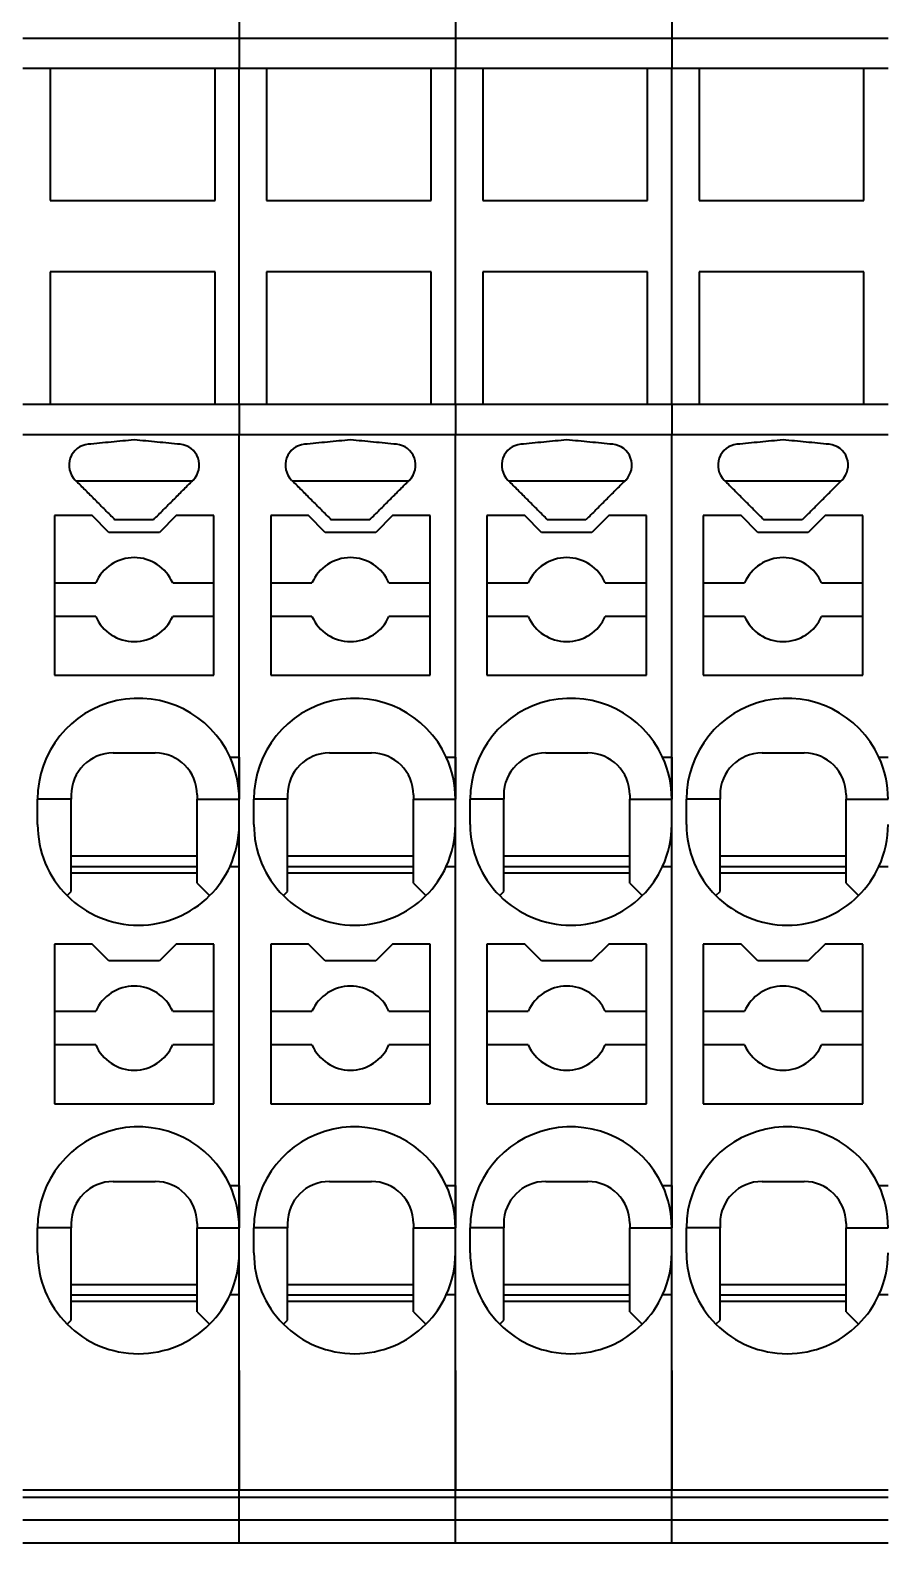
# Model space of a CAD drawing. Header units: millimetres. Extents: x 7 to 587, y 2 to 418.
# Drawn here: x 381.88 to 402.15, y 204.2 to 240.2 of the extents above; entities that cross this region are included whole.
import ezdxf

# ---------------------------------------------------------------- set-up
doc = ezdxf.new("R2010")
doc.units = ezdxf.units.MM
doc.layers.add('GR1_01', color=7, linetype='Continuous')

# ---------------------------------------------------------------- blocks, each defined once
blk = doc.blocks.new('BLKF088')
at = {"layer": 'GR1_01', "color": 3, "linetype": 'Continuous', "lineweight": 35}
for p, q in [((397.15, 240.451), (397.15, 240.018)), ((397.15, 240.018), (402.3, 240.018)), ((397.15, 240.018), (397.15, 239.3)), ((397.15, 231.3), (397.15, 239.3)), ((397.15, 239.3), (397.8, 239.3)), ((397.8, 239.3), (397.8, 236.15)), ((397.8, 239.3), (401.725, 239.3)), ((401.725, 236.15), (401.725, 239.3)), ((401.725, 239.3), (402.3, 239.3)), ((397.8, 236.15), (401.725, 236.15)), ((397.8, 234.45), (397.8, 231.3)), ((401.725, 234.45), (397.8, 234.45)), ((401.725, 231.3), (401.725, 234.45)), ((397.15, 231.3), (397.8, 231.3)), ((397.15, 231.3), (397.15, 230.582)), ((397.8, 231.3), (401.725, 231.3)), ((401.725, 231.3), (402.3, 231.3)), ((397.15, 205.456), (397.15, 230.582)), ((397.15, 230.582), (402.3, 230.582)), ((398.413, 229.48), (401.187, 229.48)), ((398.8, 228.65), (397.9, 228.65)), ((397.9, 228.65), (397.9, 227.05)), ((399.2, 228.25), (398.8, 228.65)), ((400.8, 228.65), (400.4, 228.25)), ((401.7, 228.65), (400.8, 228.65)), ((401.7, 227.05), (401.7, 228.65)), ((400.4, 228.25), (399.2, 228.25)), ((397.9, 227.05), (398.883, 227.05)), ((397.9, 227.05), (397.9, 226.25)), ((400.717, 227.05), (401.7, 227.05)), ((401.7, 226.25), (401.7, 227.05)), ((398.883, 226.25), (397.9, 226.25)), ((397.9, 226.25), (397.9, 224.85)), ((401.7, 226.25), (400.717, 226.25)), ((401.7, 224.85), (401.7, 226.25)), ((397.9, 224.85), (401.7, 224.85)), ((402.082, 222.9), (402.3, 222.9)), ((397.5, 221.3), (397.5, 221.9)), ((398.3, 221.9), (397.5, 221.9)), ((398.3, 222), (398.3, 221.9)), ((398.3, 220.55), (398.3, 221.9)), ((401.3, 222), (401.3, 221.9)), ((401.3, 221.9), (402.3, 221.9)), ((401.3, 220.55), (401.3, 221.9)), ((398.3, 220.55), (401.3, 220.55)), ((398.3, 220.3), (398.3, 220.55)), ((401.3, 220.3), (401.3, 220.55)), ((398.3, 220.3), (401.3, 220.3)), ((398.3, 220.15), (398.3, 220.3)), ((398.3, 219.7), (398.3, 220.15)), ((398.3, 220.15), (401.3, 220.15)), ((401.3, 220.15), (401.3, 220.3)), ((401.3, 219.9), (401.3, 220.15)), ((402.082, 220.3), (402.3, 220.3)), ((398.203, 219.603), (398.3, 219.7)), ((401.3, 219.9), (401.597, 219.603)), ((398.8, 218.45), (397.9, 218.45)), ((397.9, 218.45), (397.9, 216.85)), ((399.2, 218.05), (398.8, 218.45)), ((400.8, 218.45), (400.4, 218.05)), ((401.7, 218.45), (400.8, 218.45)), ((401.7, 216.85), (401.7, 218.45)), ((400.4, 218.05), (399.2, 218.05)), ((397.9, 216.85), (397.9, 216.05)), ((397.9, 216.85), (398.883, 216.85)), ((400.717, 216.85), (401.7, 216.85)), ((401.7, 216.05), (401.7, 216.85)), ((397.9, 216.05), (397.9, 214.65)), ((398.883, 216.05), (397.9, 216.05)), ((401.7, 216.05), (400.717, 216.05)), ((401.7, 214.65), (401.7, 216.05)), ((397.9, 214.65), (401.7, 214.65)), ((402.082, 212.7), (402.3, 212.7)), ((398.3, 211.7), (397.5, 211.7)), ((397.5, 211.1), (397.5, 211.7)), ((398.3, 211.8), (398.3, 211.7)), ((398.3, 210.35), (398.3, 211.7)), ((401.3, 211.8), (401.3, 211.7)), ((401.3, 211.7), (402.3, 211.7)), ((401.3, 210.35), (401.3, 211.7)), ((398.3, 210.1), (398.3, 210.35)), ((398.3, 210.35), (401.3, 210.35)), ((401.3, 210.1), (401.3, 210.35)), ((398.3, 210.1), (401.3, 210.1)), ((398.3, 209.95), (398.3, 210.1)), ((398.3, 209.95), (401.3, 209.95)), ((398.3, 209.5), (398.3, 209.95)), ((401.3, 209.95), (401.3, 210.1)), ((401.3, 209.7), (401.3, 209.95)), ((402.3, 210.1), (402.082, 210.1)), ((401.3, 209.7), (401.597, 209.403)), ((398.203, 209.403), (398.3, 209.5)), ((397.15, 205.287), (397.15, 205.456)), ((397.15, 205.456), (402.3, 205.456)), ((397.15, 205.287), (402.3, 205.287)), ((397.15, 204.748), (397.15, 205.287)), ((397.15, 204.2), (397.15, 204.748)), ((397.15, 204.748), (402.3, 204.748)), ((397.15, 204.2), (402.3, 204.2))]:
    blk.add_line(p, q, dxfattribs=at)
for centre, radius, start, end in [((398.75, 229.85), 0.5, 95.4406, 224.9997), ((400.85, 229.85), 0.5, 315, 84.5597), ((399.8, 226.65), 1, 23.5782, 156.4218), ((399.8, 226.65), 1, 203.5782, 336.4218), ((399.9, 221.9), 2.4, 24.6243, 180), ((399.3, 222), 1, 90, 180), ((400.3, 222), 1, 0, 90), ((399.9, 221.9), 2.4, 0, 24.6243), ((399.9, 221.3), 2.4, 180, 202.5819), ((399.9, 221.3), 2.4, 335.3757, 0), ((399.9, 221.3), 2.4, 202.5819, 225), ((399.9, 221.3), 2.4, 315, 335.3757), ((399.9, 221.3), 2.4, 225, 315), ((399.8, 216.45), 1, 23.5782, 156.4218), ((399.8, 216.45), 1, 203.5782, 336.4218), ((399.9, 211.7), 2.4, 24.6243, 180), ((399.3, 211.8), 1, 90, 180), ((400.3, 211.8), 1, 0, 90), ((399.9, 211.7), 2.4, 0, 24.6243), ((399.9, 211.1), 2.4, 180, 225), ((399.9, 211.1), 2.4, 335.3757, 0), ((399.9, 211.1), 2.4, 315, 335.3757), ((399.9, 211.1), 2.4, 225, 315)]:
    blk.add_arc(centre, radius, start, end, dxfattribs=at)
for points in [[(399.8, 230.452), (399.709, 230.444), (399.526, 230.426), (399.251, 230.4), (398.977, 230.374), (398.794, 230.356), (398.703, 230.348)], [(400.897, 230.348), (400.806, 230.356), (400.623, 230.374), (400.349, 230.4), (400.074, 230.426), (399.891, 230.444), (399.8, 230.452)], [(401.204, 229.496), (401.201, 229.494), (401.195, 229.488), (401.19, 229.483), (401.187, 229.48)], [(400.257, 228.55), (400.181, 228.55), (400.029, 228.55), (399.8, 228.55), (399.571, 228.55), (399.419, 228.55), (399.343, 228.55)]]:
    blk.add_open_spline(points, degree=3, dxfattribs=at)
for points, knots in [([(398.396, 229.496), (398.399, 229.494), (398.405, 229.488), (398.41, 229.483), (398.413, 229.48)], [0, 0, 0, 0, 0.01158126, 0.02316252, 0.02316252, 0.02316252, 0.02316252]), ([(398.413, 229.48), (398.489, 229.404), (398.641, 229.252), (398.872, 229.02), (399.106, 228.787), (399.264, 228.629), (399.343, 228.55)], [0, 0, 0, 0, 0.323038, 0.646076, 0.980696, 1.315315, 1.315315, 1.315315, 1.315315]), ([(401.187, 229.48), (401.111, 229.404), (400.959, 229.252), (400.728, 229.02), (400.494, 228.787), (400.336, 228.629), (400.257, 228.55)], [0, 0, 0, 0, 0.323038, 0.646076, 0.980696, 1.315315, 1.315315, 1.315315, 1.315315]), ([(399.3, 223), (399.34, 223), (399.415, 223), (399.53, 223), (399.649, 223), (399.779, 223), (399.913, 223), (400.047, 223), (400.176, 223), (400.259, 223), (400.3, 223)], [0, 0, 0, 0, 0.120263, 0.223255, 0.346586, 0.477449, 0.613456, 0.74891, 0.878338, 1, 1, 1, 1]), ([(399.3, 212.8), (399.342, 212.8), (399.417, 212.8), (399.532, 212.8), (399.649, 212.8), (399.779, 212.8), (399.913, 212.8), (400.047, 212.8), (400.176, 212.8), (400.259, 212.8), (400.3, 212.8)], [0, 0, 0, 0, 0.127458, 0.223255, 0.346586, 0.477449, 0.613456, 0.74891, 0.878338, 1, 1, 1, 1])]:
    blk.add_open_spline(points, degree=3, knots=knots, dxfattribs=at)
blk = doc.blocks.new('BLKF089')
at = {"layer": 'GR1_01', "color": 3, "linetype": 'Continuous', "lineweight": 35}
for p, q in [((392, 240.451), (392, 240.018)), ((397.15, 240.35), (397.15, 240.018)), ((392, 240.018), (397.15, 240.018)), ((392, 240.018), (392, 239.3)), ((397.15, 240.018), (397.15, 239.3)), ((392, 231.3), (392, 239.3)), ((392, 239.3), (392.65, 239.3)), ((392.65, 239.3), (392.65, 236.15)), ((392.65, 239.3), (396.575, 239.3)), ((396.575, 236.15), (396.575, 239.3)), ((396.575, 239.3), (397.15, 239.3)), ((397.15, 231.3), (397.15, 239.3)), ((392.65, 236.15), (396.575, 236.15)), ((392.65, 234.45), (392.65, 231.3)), ((396.575, 234.45), (392.65, 234.45)), ((396.575, 231.3), (396.575, 234.45)), ((392, 231.3), (392.65, 231.3)), ((392, 231.3), (392, 230.582)), ((392.65, 231.3), (396.575, 231.3)), ((396.575, 231.3), (397.15, 231.3)), ((397.15, 231.3), (397.15, 230.582)), ((392, 205.456), (392, 230.582)), ((392, 230.582), (397.15, 230.582)), ((397.15, 222.9), (397.15, 230.582)), ((393.263, 229.48), (396.037, 229.48)), ((393.65, 228.65), (392.75, 228.65)), ((392.75, 228.65), (392.75, 227.05)), ((394.05, 228.25), (393.65, 228.65)), ((395.65, 228.65), (395.25, 228.25)), ((396.55, 228.65), (395.65, 228.65)), ((396.55, 227.05), (396.55, 228.65)), ((395.25, 228.25), (394.05, 228.25)), ((392.75, 227.05), (393.733, 227.05)), ((392.75, 227.05), (392.75, 226.25)), ((395.567, 227.05), (396.55, 227.05)), ((396.55, 226.25), (396.55, 227.05)), ((393.733, 226.25), (392.75, 226.25)), ((392.75, 226.25), (392.75, 224.85)), ((396.55, 226.25), (395.567, 226.25)), ((396.55, 224.85), (396.55, 226.25)), ((392.75, 224.85), (396.55, 224.85)), ((396.932, 222.9), (397.15, 222.9)), ((397.15, 222.9), (397.15, 221.9)), ((392.35, 221.3), (392.35, 221.9)), ((393.15, 221.9), (392.35, 221.9)), ((393.15, 222), (393.15, 221.9)), ((393.15, 220.55), (393.15, 221.9)), ((396.15, 222), (396.15, 221.9)), ((396.15, 221.9), (397.15, 221.9)), ((396.15, 220.55), (396.15, 221.9)), ((397.15, 221.3), (397.15, 221.9)), ((397.15, 220.3), (397.15, 221.3)), ((393.15, 220.55), (396.15, 220.55)), ((393.15, 220.3), (393.15, 220.55)), ((396.15, 220.3), (396.15, 220.55)), ((393.15, 220.3), (396.15, 220.3)), ((393.15, 220.15), (393.15, 220.3)), ((393.15, 219.7), (393.15, 220.15)), ((393.15, 220.15), (396.15, 220.15)), ((396.15, 220.15), (396.15, 220.3)), ((396.15, 219.9), (396.15, 220.15)), ((396.932, 220.3), (397.15, 220.3)), ((397.15, 212.7), (397.15, 220.3)), ((393.053, 219.603), (393.15, 219.7)), ((396.15, 219.9), (396.447, 219.603)), ((393.65, 218.45), (392.75, 218.45)), ((392.75, 218.45), (392.75, 216.85)), ((394.05, 218.05), (393.65, 218.45)), ((395.65, 218.45), (395.25, 218.05)), ((396.55, 218.45), (395.65, 218.45)), ((396.55, 216.85), (396.55, 218.45)), ((395.25, 218.05), (394.05, 218.05)), ((392.75, 216.85), (392.75, 216.05)), ((392.75, 216.85), (393.733, 216.85)), ((395.567, 216.85), (396.55, 216.85)), ((396.55, 216.05), (396.55, 216.85)), ((392.75, 216.05), (392.75, 214.65)), ((393.733, 216.05), (392.75, 216.05)), ((396.55, 216.05), (395.567, 216.05)), ((396.55, 214.65), (396.55, 216.05)), ((392.75, 214.65), (396.55, 214.65)), ((396.932, 212.7), (397.15, 212.7)), ((397.15, 212.7), (397.15, 211.7)), ((393.15, 211.7), (392.35, 211.7)), ((392.35, 211.1), (392.35, 211.7)), ((393.15, 211.8), (393.15, 211.7)), ((393.15, 210.35), (393.15, 211.7)), ((396.15, 211.8), (396.15, 211.7)), ((396.15, 211.7), (397.15, 211.7)), ((396.15, 210.35), (396.15, 211.7)), ((397.15, 211.1), (397.15, 211.7)), ((397.15, 210.1), (397.15, 211.1)), ((393.15, 210.1), (393.15, 210.35)), ((393.15, 210.35), (396.15, 210.35)), ((396.15, 210.1), (396.15, 210.35)), ((393.15, 210.1), (396.15, 210.1)), ((393.15, 209.95), (393.15, 210.1)), ((393.15, 209.95), (396.15, 209.95)), ((393.15, 209.5), (393.15, 209.95)), ((396.15, 209.95), (396.15, 210.1)), ((396.15, 209.7), (396.15, 209.95)), ((397.15, 210.1), (396.932, 210.1)), ((397.15, 208.3), (397.15, 210.1)), ((396.15, 209.7), (396.447, 209.403)), ((393.053, 209.403), (393.15, 209.5)), ((397.15, 208.3), (397.15, 205.456)), ((392, 205.287), (392, 205.456)), ((392, 205.456), (397.15, 205.456)), ((392, 205.287), (397.15, 205.287)), ((392, 204.748), (392, 205.287)), ((397.15, 205.287), (397.15, 205.456)), ((397.15, 204.748), (397.15, 205.287)), ((392, 204.2), (392, 204.748)), ((392, 204.748), (397.15, 204.748)), ((397.15, 204.2), (397.15, 204.748)), ((392, 204.2), (397.15, 204.2))]:
    blk.add_line(p, q, dxfattribs=at)
for centre, radius, start, end in [((393.6, 229.85), 0.5, 95.4406, 224.9997), ((395.7, 229.85), 0.5, 315, 84.5597), ((394.65, 226.65), 1, 23.5782, 156.4218), ((394.65, 226.65), 1, 203.5782, 336.4218), ((394.75, 221.9), 2.4, 24.6243, 180), ((394.15, 222), 1, 90, 180), ((395.15, 222), 1, 0, 90), ((394.75, 221.9), 2.4, 0, 24.6243), ((394.75, 221.3), 2.4, 180, 202.5819), ((394.75, 221.3), 2.4, 335.3757, 0), ((394.75, 221.3), 2.4, 202.5819, 225), ((394.75, 221.3), 2.4, 315, 335.3757), ((394.75, 221.3), 2.4, 225, 315), ((394.65, 216.45), 1, 23.5782, 156.4218), ((394.65, 216.45), 1, 203.5782, 336.4218), ((394.75, 211.7), 2.4, 24.6243, 180), ((394.15, 211.8), 1, 90, 180), ((395.15, 211.8), 1, 0, 90), ((394.75, 211.7), 2.4, 0, 24.6243), ((394.75, 211.1), 2.4, 180, 225), ((394.75, 211.1), 2.4, 335.3757, 0), ((394.75, 211.1), 2.4, 315, 335.3757), ((394.75, 211.1), 2.4, 225, 315)]:
    blk.add_arc(centre, radius, start, end, dxfattribs=at)
for points in [[(394.65, 230.452), (394.559, 230.444), (394.376, 230.426), (394.101, 230.4), (393.827, 230.374), (393.644, 230.356), (393.553, 230.348)], [(395.747, 230.348), (395.656, 230.356), (395.473, 230.374), (395.199, 230.4), (394.924, 230.426), (394.741, 230.444), (394.65, 230.452)], [(396.054, 229.496), (396.051, 229.494), (396.045, 229.488), (396.04, 229.483), (396.037, 229.48)], [(395.107, 228.55), (395.031, 228.55), (394.879, 228.55), (394.65, 228.55), (394.421, 228.55), (394.269, 228.55), (394.193, 228.55)]]:
    blk.add_open_spline(points, degree=3, dxfattribs=at)
for points, knots in [([(393.246, 229.496), (393.249, 229.494), (393.255, 229.488), (393.26, 229.483), (393.263, 229.48)], [0, 0, 0, 0, 0.01158126, 0.02316252, 0.02316252, 0.02316252, 0.02316252]), ([(393.263, 229.48), (393.339, 229.404), (393.491, 229.252), (393.722, 229.02), (393.956, 228.787), (394.114, 228.629), (394.193, 228.55)], [0, 0, 0, 0, 0.323038, 0.646076, 0.980696, 1.315315, 1.315315, 1.315315, 1.315315]), ([(396.037, 229.48), (395.961, 229.404), (395.809, 229.252), (395.578, 229.02), (395.344, 228.787), (395.186, 228.629), (395.107, 228.55)], [0, 0, 0, 0, 0.323038, 0.646076, 0.980696, 1.315315, 1.315315, 1.315315, 1.315315]), ([(394.15, 223), (394.19, 223), (394.265, 223), (394.38, 223), (394.499, 223), (394.629, 223), (394.763, 223), (394.897, 223), (395.026, 223), (395.109, 223), (395.15, 223)], [0, 0, 0, 0, 0.120263, 0.223255, 0.346586, 0.477449, 0.613456, 0.74891, 0.878338, 1, 1, 1, 1]), ([(394.15, 212.8), (394.192, 212.8), (394.267, 212.8), (394.382, 212.8), (394.499, 212.8), (394.629, 212.8), (394.763, 212.8), (394.897, 212.8), (395.026, 212.8), (395.109, 212.8), (395.15, 212.8)], [0, 0, 0, 0, 0.127458, 0.223255, 0.346586, 0.477449, 0.613456, 0.74891, 0.878338, 1, 1, 1, 1])]:
    blk.add_open_spline(points, degree=3, knots=knots, dxfattribs=at)
blk = doc.blocks.new('BLKF090')
at = {"layer": 'GR1_01', "color": 3, "linetype": 'Continuous', "lineweight": 35}
for p, q in [((386.85, 240.451), (386.85, 240.018)), ((392, 240.35), (392, 240.018)), ((386.85, 240.018), (392, 240.018)), ((386.85, 240.018), (386.85, 239.3)), ((392, 240.018), (392, 239.3)), ((386.85, 231.3), (386.85, 239.3)), ((386.85, 239.3), (387.5, 239.3)), ((387.5, 239.3), (387.5, 236.15)), ((387.5, 239.3), (391.425, 239.3)), ((391.425, 236.15), (391.425, 239.3)), ((391.425, 239.3), (392, 239.3)), ((392, 231.3), (392, 239.3)), ((387.5, 236.15), (391.425, 236.15)), ((387.5, 234.45), (387.5, 231.3)), ((391.425, 234.45), (387.5, 234.45)), ((391.425, 231.3), (391.425, 234.45)), ((386.85, 231.3), (387.5, 231.3)), ((386.85, 231.3), (386.85, 230.582)), ((387.5, 231.3), (391.425, 231.3)), ((391.425, 231.3), (392, 231.3)), ((392, 231.3), (392, 230.582)), ((386.85, 205.456), (386.85, 230.582)), ((386.85, 230.582), (392, 230.582)), ((392, 222.9), (392, 230.582)), ((388.113, 229.48), (390.887, 229.48)), ((388.5, 228.65), (387.6, 228.65)), ((387.6, 228.65), (387.6, 227.05)), ((388.9, 228.25), (388.5, 228.65)), ((390.5, 228.65), (390.1, 228.25)), ((391.4, 228.65), (390.5, 228.65)), ((391.4, 227.05), (391.4, 228.65)), ((390.1, 228.25), (388.9, 228.25)), ((387.6, 227.05), (388.583, 227.05)), ((387.6, 227.05), (387.6, 226.25)), ((390.417, 227.05), (391.4, 227.05)), ((391.4, 226.25), (391.4, 227.05)), ((388.583, 226.25), (387.6, 226.25)), ((387.6, 226.25), (387.6, 224.85)), ((391.4, 226.25), (390.417, 226.25)), ((391.4, 224.85), (391.4, 226.25)), ((387.6, 224.85), (391.4, 224.85)), ((391.782, 222.9), (392, 222.9)), ((392, 222.9), (392, 221.9)), ((387.2, 221.3), (387.2, 221.9)), ((388, 221.9), (387.2, 221.9)), ((388, 222), (388, 221.9)), ((388, 220.55), (388, 221.9)), ((391, 222), (391, 221.9)), ((391, 221.9), (392, 221.9)), ((391, 220.55), (391, 221.9)), ((392, 221.3), (392, 221.9)), ((392, 220.3), (392, 221.3)), ((388, 220.55), (391, 220.55)), ((388, 220.3), (388, 220.55)), ((391, 220.3), (391, 220.55)), ((388, 220.3), (391, 220.3)), ((388, 220.15), (388, 220.3)), ((388, 219.7), (388, 220.15)), ((388, 220.15), (391, 220.15)), ((391, 220.15), (391, 220.3)), ((391, 219.9), (391, 220.15)), ((391.782, 220.3), (392, 220.3)), ((392, 212.7), (392, 220.3)), ((387.903, 219.603), (388, 219.7)), ((391, 219.9), (391.297, 219.603)), ((388.5, 218.45), (387.6, 218.45)), ((387.6, 218.45), (387.6, 216.85)), ((388.9, 218.05), (388.5, 218.45)), ((390.5, 218.45), (390.1, 218.05)), ((391.4, 218.45), (390.5, 218.45)), ((391.4, 216.85), (391.4, 218.45)), ((390.1, 218.05), (388.9, 218.05)), ((387.6, 216.85), (387.6, 216.05)), ((387.6, 216.85), (388.583, 216.85)), ((390.417, 216.85), (391.4, 216.85)), ((391.4, 216.05), (391.4, 216.85)), ((387.6, 216.05), (387.6, 214.65)), ((388.583, 216.05), (387.6, 216.05)), ((391.4, 216.05), (390.417, 216.05)), ((391.4, 214.65), (391.4, 216.05)), ((387.6, 214.65), (391.4, 214.65)), ((391.782, 212.7), (392, 212.7)), ((392, 212.7), (392, 211.7)), ((388, 211.7), (387.2, 211.7)), ((387.2, 211.1), (387.2, 211.7)), ((388, 211.8), (388, 211.7)), ((388, 210.35), (388, 211.7)), ((391, 211.8), (391, 211.7)), ((391, 211.7), (392, 211.7)), ((391, 210.35), (391, 211.7)), ((392, 211.1), (392, 211.7)), ((392, 210.1), (392, 211.1)), ((388, 210.1), (388, 210.35)), ((388, 210.35), (391, 210.35)), ((391, 210.1), (391, 210.35)), ((388, 210.1), (391, 210.1)), ((388, 209.95), (388, 210.1)), ((388, 209.95), (391, 209.95)), ((388, 209.5), (388, 209.95)), ((391, 209.95), (391, 210.1)), ((391, 209.7), (391, 209.95)), ((392, 210.1), (391.782, 210.1)), ((392, 208.3), (392, 210.1)), ((391, 209.7), (391.297, 209.403)), ((387.903, 209.403), (388, 209.5)), ((392, 208.3), (392, 205.456)), ((386.85, 205.287), (386.85, 205.456)), ((386.85, 205.456), (392, 205.456)), ((386.85, 205.287), (392, 205.287)), ((386.85, 204.748), (386.85, 205.287)), ((392, 205.287), (392, 205.456)), ((392, 204.748), (392, 205.287)), ((386.85, 204.2), (386.85, 204.748)), ((386.85, 204.748), (392, 204.748)), ((392, 204.2), (392, 204.748)), ((386.85, 204.2), (392, 204.2))]:
    blk.add_line(p, q, dxfattribs=at)
for centre, radius, start, end in [((388.45, 229.85), 0.5, 95.4406, 224.9997), ((390.55, 229.85), 0.5, 315, 84.5597), ((389.5, 226.65), 1, 23.5782, 156.4218), ((389.5, 226.65), 1, 203.5782, 336.4218), ((389.6, 221.9), 2.4, 24.6243, 180), ((389, 222), 1, 90, 180), ((390, 222), 1, 0, 90), ((389.6, 221.9), 2.4, 0, 24.6243), ((389.6, 221.3), 2.4, 180, 202.5819), ((389.6, 221.3), 2.4, 335.3757, 0), ((389.6, 221.3), 2.4, 202.5819, 225), ((389.6, 221.3), 2.4, 315, 335.3757), ((389.6, 221.3), 2.4, 225, 315), ((389.5, 216.45), 1, 23.5782, 156.4218), ((389.5, 216.45), 1, 203.5782, 336.4218), ((389.6, 211.7), 2.4, 24.6243, 180), ((389, 211.8), 1, 90, 180), ((390, 211.8), 1, 0, 90), ((389.6, 211.7), 2.4, 0, 24.6243), ((389.6, 211.1), 2.4, 180, 225), ((389.6, 211.1), 2.4, 335.3757, 0), ((389.6, 211.1), 2.4, 315, 335.3757), ((389.6, 211.1), 2.4, 225, 315)]:
    blk.add_arc(centre, radius, start, end, dxfattribs=at)
for points in [[(389.5, 230.452), (389.409, 230.444), (389.226, 230.426), (388.951, 230.4), (388.677, 230.374), (388.494, 230.356), (388.403, 230.348)], [(390.597, 230.348), (390.506, 230.356), (390.323, 230.374), (390.049, 230.4), (389.774, 230.426), (389.591, 230.444), (389.5, 230.452)], [(390.904, 229.496), (390.901, 229.494), (390.895, 229.488), (390.89, 229.483), (390.887, 229.48)], [(389.957, 228.55), (389.881, 228.55), (389.729, 228.55), (389.5, 228.55), (389.271, 228.55), (389.119, 228.55), (389.043, 228.55)]]:
    blk.add_open_spline(points, degree=3, dxfattribs=at)
for points, knots in [([(388.096, 229.496), (388.099, 229.494), (388.105, 229.488), (388.11, 229.483), (388.113, 229.48)], [0, 0, 0, 0, 0.01158126, 0.02316252, 0.02316252, 0.02316252, 0.02316252]), ([(388.113, 229.48), (388.189, 229.404), (388.341, 229.252), (388.572, 229.02), (388.806, 228.787), (388.964, 228.629), (389.043, 228.55)], [0, 0, 0, 0, 0.323038, 0.646076, 0.980696, 1.315315, 1.315315, 1.315315, 1.315315]), ([(390.887, 229.48), (390.811, 229.404), (390.659, 229.252), (390.428, 229.02), (390.194, 228.787), (390.036, 228.629), (389.957, 228.55)], [0, 0, 0, 0, 0.323038, 0.646076, 0.980696, 1.315315, 1.315315, 1.315315, 1.315315]), ([(389, 223), (389.04, 223), (389.115, 223), (389.23, 223), (389.349, 223), (389.479, 223), (389.613, 223), (389.747, 223), (389.876, 223), (389.959, 223), (390, 223)], [0, 0, 0, 0, 0.120263, 0.223255, 0.346586, 0.477449, 0.613456, 0.74891, 0.878338, 1, 1, 1, 1]), ([(389, 212.8), (389.042, 212.8), (389.117, 212.8), (389.232, 212.8), (389.349, 212.8), (389.479, 212.8), (389.613, 212.8), (389.747, 212.8), (389.876, 212.8), (389.959, 212.8), (390, 212.8)], [0, 0, 0, 0, 0.127458, 0.223255, 0.346586, 0.477449, 0.613456, 0.74891, 0.878338, 1, 1, 1, 1])]:
    blk.add_open_spline(points, degree=3, knots=knots, dxfattribs=at)
blk = doc.blocks.new('BLKF091')
at = {"layer": 'GR1_01', "color": 3, "linetype": 'Continuous', "lineweight": 35}
for p, q in [((386.85, 240.35), (386.85, 240.018)), ((381.7, 240.018), (386.85, 240.018)), ((386.85, 240.018), (386.85, 239.3)), ((381.7, 239.3), (382.35, 239.3)), ((382.35, 239.3), (382.35, 236.15)), ((382.35, 239.3), (386.275, 239.3)), ((386.275, 236.15), (386.275, 239.3)), ((386.275, 239.3), (386.85, 239.3)), ((386.85, 231.3), (386.85, 239.3)), ((382.35, 236.15), (386.275, 236.15)), ((382.35, 234.45), (382.35, 231.3)), ((386.275, 234.45), (382.35, 234.45)), ((386.275, 231.3), (386.275, 234.45)), ((381.7, 231.3), (382.35, 231.3)), ((382.35, 231.3), (386.275, 231.3)), ((386.275, 231.3), (386.85, 231.3)), ((386.85, 231.3), (386.85, 230.582)), ((381.7, 230.582), (386.85, 230.582)), ((386.85, 222.9), (386.85, 230.582)), ((382.963, 229.48), (385.737, 229.48)), ((383.35, 228.65), (382.45, 228.65)), ((382.45, 228.65), (382.45, 227.05)), ((383.75, 228.25), (383.35, 228.65)), ((385.35, 228.65), (384.95, 228.25)), ((386.25, 228.65), (385.35, 228.65)), ((386.25, 227.05), (386.25, 228.65)), ((384.95, 228.25), (383.75, 228.25)), ((382.45, 227.05), (383.433, 227.05)), ((382.45, 227.05), (382.45, 226.25)), ((385.267, 227.05), (386.25, 227.05)), ((386.25, 226.25), (386.25, 227.05)), ((383.433, 226.25), (382.45, 226.25)), ((382.45, 226.25), (382.45, 224.85)), ((386.25, 226.25), (385.267, 226.25)), ((386.25, 224.85), (386.25, 226.25)), ((382.45, 224.85), (386.25, 224.85)), ((386.632, 222.9), (386.85, 222.9)), ((386.85, 222.9), (386.85, 221.9)), ((382.05, 221.3), (382.05, 221.9)), ((382.85, 221.9), (382.05, 221.9)), ((382.85, 222), (382.85, 221.9)), ((382.85, 220.55), (382.85, 221.9)), ((385.85, 222), (385.85, 221.9)), ((385.85, 221.9), (386.85, 221.9)), ((385.85, 220.55), (385.85, 221.9)), ((386.85, 221.3), (386.85, 221.9)), ((386.85, 220.3), (386.85, 221.3)), ((382.85, 220.55), (385.85, 220.55)), ((382.85, 220.3), (382.85, 220.55)), ((385.85, 220.3), (385.85, 220.55)), ((382.85, 220.3), (385.85, 220.3)), ((382.85, 220.15), (382.85, 220.3)), ((382.85, 219.7), (382.85, 220.15)), ((382.85, 220.15), (385.85, 220.15)), ((385.85, 220.15), (385.85, 220.3)), ((385.85, 219.9), (385.85, 220.15)), ((386.632, 220.3), (386.85, 220.3)), ((386.85, 212.7), (386.85, 220.3)), ((382.753, 219.603), (382.85, 219.7)), ((385.85, 219.9), (386.147, 219.603)), ((383.35, 218.45), (382.45, 218.45)), ((382.45, 218.45), (382.45, 216.85)), ((383.75, 218.05), (383.35, 218.45)), ((385.35, 218.45), (384.95, 218.05)), ((386.25, 218.45), (385.35, 218.45)), ((386.25, 216.85), (386.25, 218.45)), ((384.95, 218.05), (383.75, 218.05)), ((382.45, 216.85), (382.45, 216.05)), ((382.45, 216.85), (383.433, 216.85)), ((385.267, 216.85), (386.25, 216.85)), ((386.25, 216.05), (386.25, 216.85)), ((382.45, 216.05), (382.45, 214.65)), ((383.433, 216.05), (382.45, 216.05)), ((386.25, 216.05), (385.267, 216.05)), ((386.25, 214.65), (386.25, 216.05)), ((382.45, 214.65), (386.25, 214.65)), ((386.632, 212.7), (386.85, 212.7)), ((386.85, 212.7), (386.85, 211.7)), ((382.85, 211.7), (382.05, 211.7)), ((382.05, 211.1), (382.05, 211.7)), ((382.85, 211.8), (382.85, 211.7)), ((382.85, 210.35), (382.85, 211.7)), ((385.85, 211.8), (385.85, 211.7)), ((385.85, 211.7), (386.85, 211.7)), ((385.85, 210.35), (385.85, 211.7)), ((386.85, 211.1), (386.85, 211.7)), ((386.85, 210.1), (386.85, 211.1)), ((382.85, 210.1), (382.85, 210.35)), ((382.85, 210.35), (385.85, 210.35)), ((385.85, 210.1), (385.85, 210.35)), ((382.85, 210.1), (385.85, 210.1)), ((382.85, 209.95), (382.85, 210.1)), ((382.85, 209.95), (385.85, 209.95)), ((382.85, 209.5), (382.85, 209.95)), ((385.85, 209.95), (385.85, 210.1)), ((385.85, 209.7), (385.85, 209.95)), ((386.85, 210.1), (386.632, 210.1)), ((386.85, 208.3), (386.85, 210.1)), ((385.85, 209.7), (386.147, 209.403)), ((382.753, 209.403), (382.85, 209.5)), ((386.85, 208.3), (386.85, 205.456)), ((381.7, 205.456), (386.85, 205.456)), ((381.7, 205.287), (386.85, 205.287)), ((386.85, 205.287), (386.85, 205.456)), ((386.85, 204.748), (386.85, 205.287)), ((381.7, 204.748), (386.85, 204.748)), ((386.85, 204.2), (386.85, 204.748)), ((381.7, 204.2), (386.85, 204.2))]:
    blk.add_line(p, q, dxfattribs=at)
for centre, radius, start, end in [((383.3, 229.85), 0.5, 95.4406, 224.9997), ((385.4, 229.85), 0.5, 315, 84.5597), ((384.35, 226.65), 1, 23.5782, 156.4218), ((384.35, 226.65), 1, 203.5782, 336.4218), ((384.45, 221.9), 2.4, 24.6243, 180), ((383.85, 222), 1, 90, 180), ((384.85, 222), 1, 0, 90), ((384.45, 221.9), 2.4, 0, 24.6243), ((384.45, 221.3), 2.4, 180, 202.5819), ((384.45, 221.3), 2.4, 335.3757, 0), ((384.45, 221.3), 2.4, 202.5819, 225), ((384.45, 221.3), 2.4, 315, 335.3757), ((384.45, 221.3), 2.4, 225, 315), ((384.35, 216.45), 1, 23.5782, 156.4218), ((384.35, 216.45), 1, 203.5782, 336.4218), ((384.45, 211.7), 2.4, 24.6243, 180), ((383.85, 211.8), 1, 90, 180), ((384.85, 211.8), 1, 0, 90), ((384.45, 211.7), 2.4, 0, 24.6243), ((384.45, 211.1), 2.4, 180, 225), ((384.45, 211.1), 2.4, 335.3757, 0), ((384.45, 211.1), 2.4, 315, 335.3757), ((384.45, 211.1), 2.4, 225, 315)]:
    blk.add_arc(centre, radius, start, end, dxfattribs=at)
for points in [[(384.35, 230.452), (384.259, 230.444), (384.076, 230.426), (383.801, 230.4), (383.527, 230.374), (383.344, 230.356), (383.253, 230.348)], [(385.447, 230.348), (385.356, 230.356), (385.173, 230.374), (384.899, 230.4), (384.624, 230.426), (384.441, 230.444), (384.35, 230.452)], [(385.754, 229.496), (385.751, 229.494), (385.745, 229.488), (385.74, 229.483), (385.737, 229.48)], [(384.807, 228.55), (384.731, 228.55), (384.579, 228.55), (384.35, 228.55), (384.121, 228.55), (383.969, 228.55), (383.893, 228.55)]]:
    blk.add_open_spline(points, degree=3, dxfattribs=at)
for points, knots in [([(382.946, 229.496), (382.949, 229.494), (382.955, 229.488), (382.96, 229.483), (382.963, 229.48)], [0, 0, 0, 0, 0.01158126, 0.02316252, 0.02316252, 0.02316252, 0.02316252]), ([(382.963, 229.48), (383.039, 229.404), (383.191, 229.252), (383.422, 229.02), (383.656, 228.787), (383.814, 228.629), (383.893, 228.55)], [0, 0, 0, 0, 0.323038, 0.646076, 0.980696, 1.315315, 1.315315, 1.315315, 1.315315]), ([(385.737, 229.48), (385.661, 229.404), (385.509, 229.252), (385.278, 229.02), (385.044, 228.787), (384.886, 228.629), (384.807, 228.55)], [0, 0, 0, 0, 0.323038, 0.646076, 0.980696, 1.315315, 1.315315, 1.315315, 1.315315]), ([(383.85, 223), (383.89, 223), (383.965, 223), (384.08, 223), (384.199, 223), (384.329, 223), (384.463, 223), (384.597, 223), (384.726, 223), (384.809, 223), (384.85, 223)], [0, 0, 0, 0, 0.120263, 0.223255, 0.346586, 0.477449, 0.613456, 0.74891, 0.878338, 1, 1, 1, 1]), ([(383.85, 212.8), (383.892, 212.8), (383.967, 212.8), (384.082, 212.8), (384.199, 212.8), (384.329, 212.8), (384.463, 212.8), (384.597, 212.8), (384.726, 212.8), (384.809, 212.8), (384.85, 212.8)], [0, 0, 0, 0, 0.127458, 0.223255, 0.346586, 0.477449, 0.613456, 0.74891, 0.878338, 1, 1, 1, 1])]:
    blk.add_open_spline(points, degree=3, knots=knots, dxfattribs=at)
blk = doc.blocks.new('BLKF087')
at = {"layer": 'GR1_01', "color": 3, "linetype": 'Continuous', "lineweight": 35}
for name in ['BLKF091', 'BLKF090', 'BLKF089', 'BLKF088']:
    blk.add_blockref(name, (0, 0), dxfattribs=at)

msp = doc.modelspace()

# ---------------------------------------------------------------- block references
at = {"layer": 'GR1_01', "color": 3, "linetype": 'Continuous', "lineweight": 35}
msp.add_blockref('BLKF087', (0, 0), dxfattribs=at)

doc.saveas('drawing.dxf')
